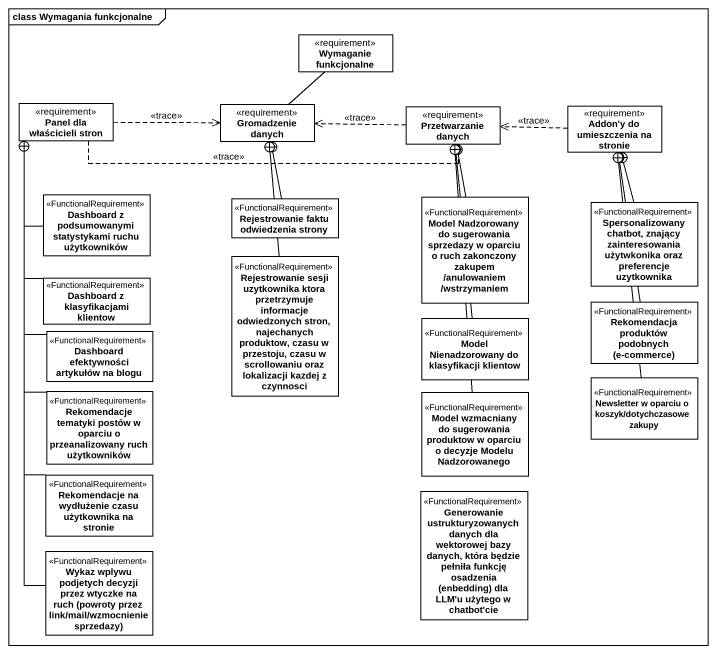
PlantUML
@startuml
mainframe class Wymagania funkcjonalne
hide circle
hide empty members
class "Wymaganie funkcjonalne" as Wymaganie_funkcjonalne <<requirement>>
class "Panel dla właścicieli stron" as Panel_dla_właścicieli_stron <<requirement>>
class "Gromadzenie danych" as Gromadzenie_danych <<requirement>>
class "Przetwarzanie danych" as Przetwarzanie_danych <<requirement>>
class "Addon'y do umieszczenia na stronie" as Addon_y_do_umieszczenia_na <<requirement>>
class "Dashboard z podsumowanymi statystykami ruchu użytkowników" as Dashboard_z_podsumowanymi <<FunctionalRequirement>>
class "Rejestrowanie faktu odwiedzenia strony" as Rejestrowanie_faktu <<FunctionalRequirement>>
class "Model Nadzorowany do sugerowania sprzedazy w oparciu o ruch zakonczony zakupem /anulowaniem /wstrzymaniem" as Model_Nadzorowany_do <<FunctionalRequirement>>
class "Spersonalizowany chatbot, znający zainteresowania użytwkonika oraz preferencje uzytkownika" as Spersonalizowany_chatbot <<FunctionalRequirement>>
class "Rejestrowanie sesji uzytkownika ktora przetrzymuje informacje odwiedzonych stron, najechanych produktow, czasu w przestoju, czasu w scrollowaniu oraz lokalizacji kazdej z czynnosci" as Rejestrowanie_sesji <<FunctionalRequirement>>
class "Dashboard z klasyfikacjami klientow" as Dashboard_z_klasyfikacjami <<FunctionalRequirement>>
class "Rekomendacja produktów podobnych (e-commerce)" as Rekomendacja_produktów <<FunctionalRequirement>>
class "Dashboard efektywności artykułów na blogu" as Dashboard_efektywności <<FunctionalRequirement>>
class "Model Nienadzorowany do klasyfikacji klientow" as Model_Nienadzorowany_do <<FunctionalRequirement>>
class "Newsletter w oparciu o koszyk/dotychczasowe zakupy" as Newsletter_w_oparciu_o <<FunctionalRequirement>>
class "Rekomendacje tematyki postów w oparciu o przeanalizowany ruch użytkowników" as Rekomendacje_tematyki <<FunctionalRequirement>>
class "Model wzmacniany do sugerowania produktow w oparciu o decyzje Modelu Nadzorowanego" as Model_wzmacniany_do <<FunctionalRequirement>>
class "Rekomendacje na wydłużenie czasu użytkownika na stronie" as Rekomendacje_na_wydłużenie <<FunctionalRequirement>>
class "Generowanie ustrukturyzowanych danych dla wektorowej bazy danych, która będzie pełniła funkcję osadzenia (enbedding) dla LLM'u użytego w chatbot'cie" as Generowanie <<FunctionalRequirement>>
class "Wykaz wplywu podjetych decyzji przez wtyczke na ruch (powroty przez link/mail/wzmocnienie sprzedazy)" as Wykaz_wplywu_podjetych <<FunctionalRequirement>>
Wymaganie_funkcjonalne -- Gromadzenie_danych
Panel_dla_właścicieli_stron .right.> Gromadzenie_danych : <<trace>>
Panel_dla_właścicieli_stron .right.> Przetwarzanie_danych : <<trace>>
Przetwarzanie_danych .left.> Gromadzenie_danych : <<trace>>
Addon_y_do_umieszczenia_na .left.> Przetwarzanie_danych : <<trace>>
Dashboard_z_podsumowanymi -up-+ Panel_dla_właścicieli_stron
Rejestrowanie_faktu -up-+ Gromadzenie_danych
Model_Nadzorowany_do -up-+ Przetwarzanie_danych
Spersonalizowany_chatbot -up-+ Addon_y_do_umieszczenia_na
Rejestrowanie_sesji -up-+ Gromadzenie_danych
Dashboard_z_klasyfikacjami -up-+ Panel_dla_właścicieli_stron
Rekomendacja_produktów -up-+ Addon_y_do_umieszczenia_na
Dashboard_efektywności -up-+ Panel_dla_właścicieli_stron
Model_Nienadzorowany_do -up-+ Przetwarzanie_danych
Newsletter_w_oparciu_o -up-+ Addon_y_do_umieszczenia_na
Rekomendacje_tematyki -up-+ Panel_dla_właścicieli_stron
Model_wzmacniany_do -up-+ Przetwarzanie_danych
Rekomendacje_na_wydłużenie -up-+ Panel_dla_właścicieli_stron
Wykaz_wplywu_podjetych -up-+ Panel_dla_właścicieli_stron
@enduml
